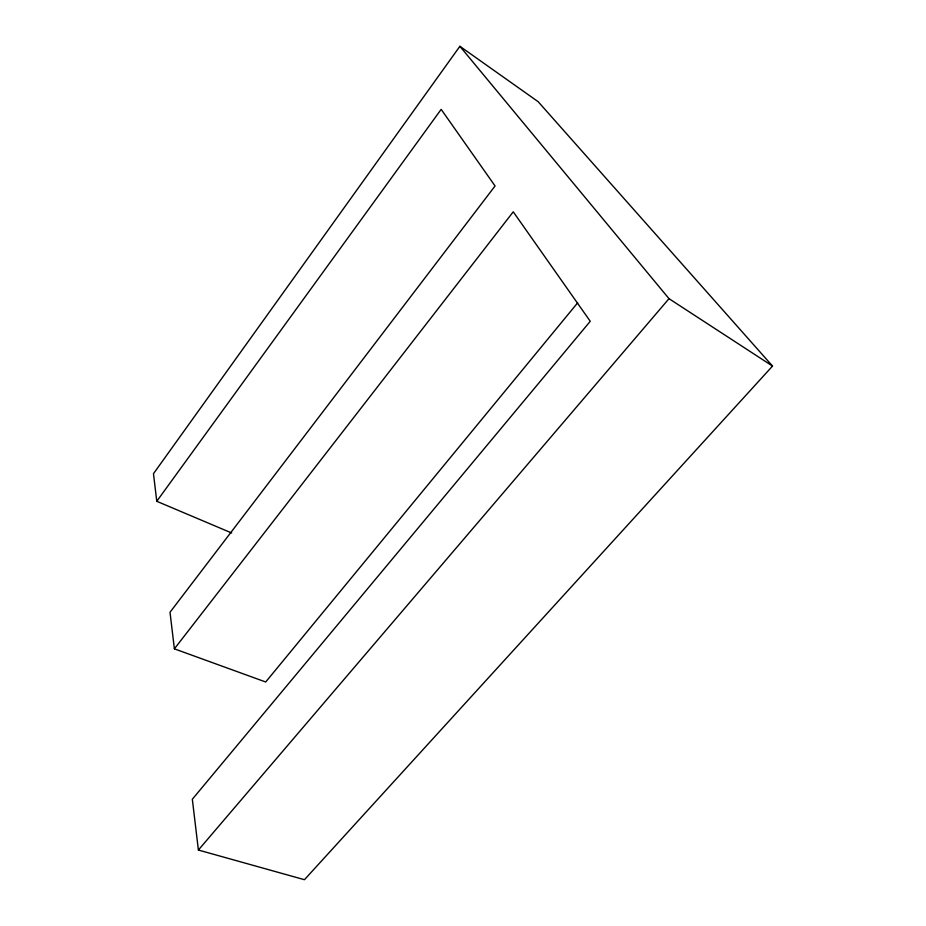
<?xml version="1.0" encoding="UTF-8"?>
<svg xmlns="http://www.w3.org/2000/svg" width="926" height="926" viewBox="0 0 926 926"><rect width="100%" height="100%" fill="white"/><g stroke="black" fill="none" stroke-linecap="round" stroke-linejoin="round"><path stroke-width="1.39" d="M577.697 302.779L265.704 681.987L174.377 648.837L513.247 211.811L590.244 321.287L192.33 799.254L198.395 850.045L304.457 879.7L772.527 366.071L538.191 101.721L459.886 46.3L153.473 473.695L156.772 501.29L231.685 532.982M156.772 501.29L441.17 109.361L495.063 185.976L170.014 612.26L174.377 648.837M198.395 850.045L669 298.67L459.886 46.3M669 298.67L772.527 366.071"/></g></svg>
